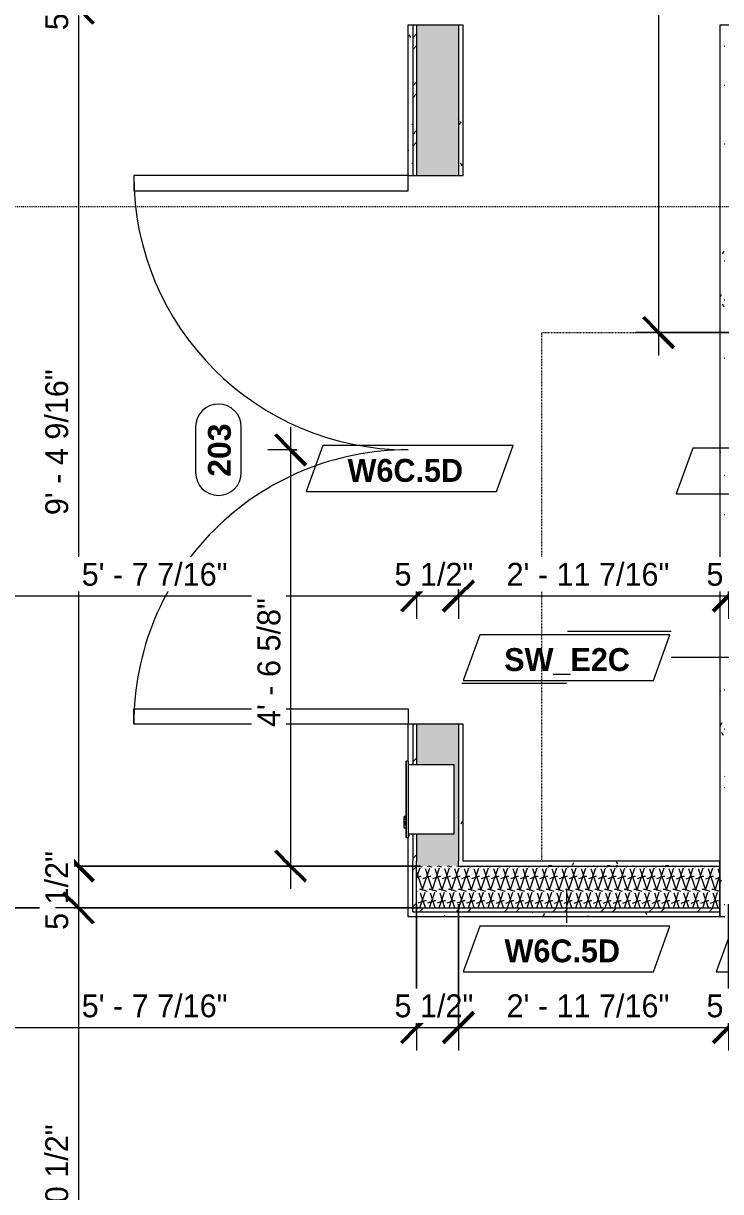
# Model space of a CAD drawing. Header units: inches. Extents: x -4058 to -1781, y 9814 to 12289.
# Drawn here: x -2618.7 to -2527.2, y 11682 to 11835.3 of the extents above; entities that cross this region are included whole.
import ezdxf

# ---------------------------------------------------------------- set-up
doc = ezdxf.new("R2010")
doc.units = ezdxf.units.IN
doc.header["$MEASUREMENT"] = 0
doc.linetypes.add('Aligning Line 1_8_', pattern=[0.25, 0.125, -0.125])
doc.linetypes.add('Dash 3_32_', pattern=[0.1875, 0.09375, -0.09375])
for name, color, linetype, lineweight in [('0-1', 7, 'Continuous', 5), ('0-4', 55, 'Continuous', 9), ('A-ANNO-DIMS', 211, 'Continuous', 9), ('A-ANNO-DIMS-32', 211, 'Continuous', 9), ('A-DETL-1', 90, 'Dash 3_32_', 9), ('A-DOOR-1', 7, 'Continuous', 9), ('A-DOOR-IDEN', 31, 'Continuous', 9), ('A-FLOR-1', 7, 'Continuous', 9), ('A-WALL-1', 7, 'Continuous', 9), ('A-WALL-IDEN', 211, 'Continuous', 9), ('A-WALL-PATT-1', 9, 'Continuous', 9), ('E-FIRE-1', 7, 'Continuous', 9), ('G-ANNO-SYMB-1', 147, 'Aligning Line 1_8_', 9), ('I-WALL-2', 7, 'Continuous', 9)]:
    doc.layers.add(name, color=color, linetype=linetype, lineweight=lineweight)
doc.styles.add('Arial_B', font='arialbd.ttf', dxfattribs={"height": 3})
doc.styles.add('Century Gothic', font='ufonts.com_century-gothic.ttf', dxfattribs={"height": 3})
doc.styles.add('Century Gothic_B_1', font='GOTHICB.TTF', dxfattribs={"height": 3})
doc.dimstyles.new('THE_DIMENSION_STRING_2', dxfattribs={"dimscale": 12, "dimtxt": 3.132505, "dimasz": 0.333333, "dimexe": 0.25, "dimexo": 0.166667, "dimgap": 0.041667, "dimtad": 1, "dimdec": 4, "dimrnd": 0.0625, "dimzin": 3, "dimdsep": 46, "dimlunit": 4, "dimtxsty": 'Century Gothic', "dimblk1": 'OBLIQUE', "dimblk2": 'OBLIQUE', "dimsah": 1, "dimcen": 0.09, "dimdle": 0.25, "dimazin": 0, "dimtfac": 1, "dimtdec": 4, "dimtix": 1, "dimtmove": 0, "dimatfit": 3, "dimfxl": 1, "dimtvp": 1, "dimtfill": 1, "dimfrac": 2, "dimtolj": 1, "dimtzin": 0, "dimarcsym": 2})
doc.dimstyles.new('THE_DIMENSION_STRING_4', dxfattribs={"dimscale": 12, "dimtxt": 3.132505, "dimasz": 0.333333, "dimexe": 0.25, "dimexo": 0.166667, "dimgap": 0.041667, "dimtad": 1, "dimdec": 4, "dimrnd": 0.0625, "dimzin": 3, "dimdsep": 46, "dimlunit": 4, "dimtxsty": 'Century Gothic', "dimblk1": 'OBLIQUE', "dimblk2": 'OBLIQUE', "dimsah": 1, "dimcen": 0.09, "dimdle": 0.25, "dimazin": 0, "dimtfac": 1, "dimtdec": 4, "dimtix": 1, "dimtmove": 0, "dimatfit": 3, "dimfxl": 1, "dimtvp": 1, "dimtfill": 1, "dimfrac": 2, "dimtolj": 1, "dimtzin": 0, "dimarcsym": 2})
doc.dimstyles.new('THE_DIMENSION_STRING_5', dxfattribs={"dimscale": 12, "dimtxt": 3.132505, "dimasz": 0.333333, "dimexe": 0.25, "dimexo": 0.166667, "dimgap": 0.041667, "dimtad": 1, "dimdec": 4, "dimrnd": 0.0625, "dimzin": 3, "dimdsep": 46, "dimlunit": 4, "dimtxsty": 'Century Gothic', "dimblk1": 'OBLIQUE', "dimblk2": 'OBLIQUE', "dimsah": 1, "dimcen": 0.09, "dimdle": 0.25, "dimazin": 0, "dimtfac": 1, "dimtdec": 4, "dimtix": 1, "dimtmove": 0, "dimatfit": 3, "dimfxl": 1, "dimtvp": 1, "dimtfill": 1, "dimfrac": 2, "dimtolj": 1, "dimtzin": 0, "dimarcsym": 2})
pattern_1 = [(0, (0, 0), (10.24, 2.56), [0.422, -7.258, 0.422, -7.258, -40.96]), (0, (0, 0), (10.24, 2.56), [-15.36, 0.422, -14.938, 0.422, -7.258, -17.92]), (0, (0, 0), (10.24, 2.56), [-38.4, 0.422, -4.698, 0.422, -12.378]), (120, (3.84, 1.28), (-7.33702503, 7.58810013), [0.422, -7.258, 0.422, -7.258, -40.96]), (120, (3.84, 1.28), (-7.33702503, 7.58810013), [-15.36, 0.422, -14.938, 0.422, -7.258, -17.92]), (120, (3.84, 1.28), (-7.33702503, 7.58810013), [-38.4, 0.422, -4.698, 0.422, -12.378]), (240, (5.12, 6.4), (-2.90297497, -10.14810013), [0.422, -7.258, 0.422, -7.258, -40.96]), (240, (5.12, 6.4), (-2.90297497, -10.14810013), [-15.36, 0.422, -14.938, 0.422, -7.258, -17.92]), (240, (5.12, 6.4), (-2.90297497, -10.14810013), [-38.4, 0.422, -4.698, 0.422, -12.378])]
pattern_2 = [(45, (0, 0), (-3.1678384, 3.1678384), []), (45, (0, 4.8), (-3.1678384, 3.1678384), [])]
pattern_3 = [(161.57, (0.16, 0.16), (-1.279773737, -0.000426766), [0, -9.107, 1.011, 0]), (18.43, (-0.16, 0.16), (-1.279773737, 0.000426766), [0, -9.107, 1.011, 0]), (108.43, (0.16, 0.16), (0.639452382, -3.199964008), [3.035, -7.083]), (71.57, (-0.16, 0.16), (0.639452382, 3.199964008), [3.035, -7.083])]

# ---------------------------------------------------------------- blocks, each defined once
blk = doc.blocks.new('CTR - 1st Phase - Shell_rvt-1-UNIT PLANS - 2ND FLOOR')
at = {"layer": 'A-FLOR-1'}
for p, q in [((-2633.87, 11719.24), (-2568.2, 11719.24)), ((-2568.2, 11719.24), (-2633.87, 11719.24))]:
    blk.add_line(p, q, dxfattribs=at)
blk = doc.blocks.new('HOLLOW METAL - DOUBLE - HM - METAL LEAF - 20 MIN_ - 6-0 x 6-8-2194248-UNIT PLANS - 2ND FLOOR')
at = {"layer": 'A-DOOR-1'}
for p, q in [((-36, 3.625), (-36, 39.625)), ((-36, 39.625), (-34, 39.625)), ((-34, 39.625), (-34, 3.625)), ((36, 39.625), (34, 39.625)), ((34, 39.625), (34, 3.625)), ((36, 3.625), (36, 39.625)), ((-34, 3.625), (-36, 3.625)), ((34, 3.625), (36, 3.625))]:
    blk.add_line(p, q, dxfattribs=at)
for centre, start, end in [((-36, 3.625), 360, 90), ((36, 3.625), 90, 180)]:
    blk.add_arc(centre, 36, start, end, dxfattribs=at)
blk = doc.blocks.new('104416 - Fire Extinguishers - Wall - Class A - Light - 2A-2205533-UNIT PLANS - 2ND FLOOR')
at = {"layer": 'E-FIRE-1'}
for p, q in [((13.19, 3.88), (13.19, 3.62)), ((23.19, 3.88), (13.19, 3.88)), ((13.19, 3.88), (23.19, 3.88)), ((13.19, 3.88), (13.19, 3.62)), ((23.19, 3.62), (13.19, 3.62)), ((13.63, -2.37), (13.63, 3.62)), ((14.41, 4.13), (14.44, 4.13)), ((14.41, 3.88), (14.41, 4.13)), ((14.44, 4.13), (14.84, 4.13)), ((14.44, 3.88), (14.44, 4.13)), ((14.84, 4.13), (15.03, 4.13)), ((14.84, 3.88), (14.84, 4.13)), ((15.03, 4.13), (15.11, 4.13)), ((15.03, 3.88), (15.03, 4.13)), ((15.11, 4.13), (15.24, 4.13)), ((15.11, 3.88), (15.11, 4.13)), ((15.24, 4.13), (15.51, 4.13)), ((15.24, 3.88), (15.24, 4.13)), ((15.51, 4.13), (15.73, 4.13)), ((15.51, 3.88), (15.51, 4.13)), ((15.73, 4.13), (15.87, 4.13)), ((15.73, 3.88), (15.73, 4.13)), ((15.87, 4.13), (15.91, 4.13)), ((15.87, 3.88), (15.87, 4.13)), ((15.91, 4.13), (15.94, 4.13)), ((15.91, 3.88), (15.91, 4.13)), ((15.94, 3.88), (15.94, 4.13)), ((22.75, 3.62), (22.75, -2.37)), ((23.19, 3.62), (23.19, 3.88)), ((23.19, 3.62), (23.19, 3.88)), ((22.75, -2.37), (13.63, -2.37))]:
    blk.add_line(p, q, dxfattribs=at)
blk = doc.blocks.new('CTR - 1st Phase - Common Walls_rvt-1-UNIT PLANS - 2ND FLOOR')
at = {"layer": 'A-WALL-PATT-1'}
h = blk.add_hatch(dxfattribs=at)
h.set_pattern_fill('FP_1', color=256, style=0, pattern_type=2)
h.set_pattern_definition(pattern_1)
h.paths.add_polyline_path([(-2567.57, 11718.74), (-2567.57, 11728.93), (-2568.2, 11728.93), (-2568.2, 11718.74)], flags=0)
h.paths.add_polyline_path([(-2568.2, 11738.05), (-2567.57, 11738.05), (-2567.57, 11743.36), (-2568.2, 11743.36), (-2568.2, 11738.49)], flags=0)
h.paths.add_polyline_path([(-2568.2, 11815.36), (-2567.57, 11815.36), (-2567.57, 11835.07), (-2568.2, 11835.07), (-2568.2, 11829.21)], flags=0)
h = blk.add_hatch(dxfattribs=at)
h.set_pattern_fill('FP_33', color=256, style=0, pattern_type=2)
h.set_pattern_definition(pattern_2)
h.paths.add_polyline_path([(-2567.57, 11719.24), (-2567.07, 11719.24), (-2567.07, 11728.93), (-2567.57, 11728.93), (-2567.57, 11725.36)], flags=0)
h.paths.add_polyline_path([(-2567.07, 11738.05), (-2567.07, 11743.36), (-2567.57, 11743.36), (-2567.57, 11738.05), (-2567.12, 11738.05)], flags=0)
h.paths.add_polyline_path([(-2567.07, 11815.36), (-2567.07, 11835.07), (-2567.57, 11835.07), (-2567.57, 11815.36)], flags=0)
h = blk.add_hatch(dxfattribs=at)
h.set_pattern_fill('FP_5', color=256, style=0, pattern_type=2)
h.set_pattern_definition(pattern_3)
h.paths.add_polyline_path([(-2561.57, 11724.74), (-2561.57, 11743.36), (-2567.07, 11743.36), (-2567.07, 11738.05), (-2562.2, 11738.05), (-2562.2, 11728.93), (-2567.07, 11728.93), (-2567.07, 11724.74)], flags=0)
h.paths.add_polyline_path([(-2567.07, 11815.36), (-2561.57, 11815.36), (-2561.57, 11835.07), (-2567.07, 11835.07), (-2567.07, 11829.21)], flags=0)
h = blk.add_hatch(dxfattribs=at)
h.set_pattern_fill('FP_1', color=256, style=0, pattern_type=2)
h.set_pattern_definition(pattern_1)
h.paths.add_polyline_path([(-2560.95, 11725.36), (-2560.95, 11743.36), (-2561.57, 11743.36), (-2561.57, 11725.36)], flags=0)
h.paths.add_polyline_path([(-2561.57, 11815.36), (-2560.95, 11815.36), (-2560.95, 11835.07), (-2561.57, 11835.07), (-2561.57, 11829.21)], flags=0)
h = blk.add_hatch(dxfattribs=at)
h.set_pattern_fill('FP_1', color=256, style=0, pattern_type=2)
h.set_pattern_definition(pattern_1)
h.paths.add_polyline_path([(-2526.62, 11718.11), (-2526.62, 11835.07), (-2527.25, 11835.07), (-2527.25, 11718.11)], flags=0)
h = blk.add_hatch(dxfattribs=at)
h.set_pattern_fill('FP_1', color=256, style=0, pattern_type=2)
h.set_pattern_definition(pattern_1)
h.paths.add_polyline_path([(-2527.25, 11724.74), (-2527.25, 11725.36), (-2561.57, 11725.36), (-2561.57, 11724.74), (-2534.07, 11724.74)], flags=0)
h = blk.add_hatch(dxfattribs=at)
h.set_pattern_fill('FP_5', color=256, style=0, pattern_type=2)
h.set_pattern_definition(pattern_3)
h.paths.add_polyline_path([(-2527.25, 11719.24), (-2527.25, 11724.74), (-2567.07, 11724.74), (-2567.07, 11719.24), (-2534.07, 11719.24)], flags=0)
h = blk.add_hatch(dxfattribs=at)
h.set_pattern_fill('FP_1', color=256, style=0, pattern_type=2)
h.set_pattern_definition(pattern_1)
h.paths.add_polyline_path([(-2527.25, 11718.11), (-2527.25, 11718.74), (-2568.2, 11718.74), (-2568.2, 11718.11), (-2534.07, 11718.11)], flags=0)
h = blk.add_hatch(dxfattribs=at)
h.set_pattern_fill('FP_33', color=256, style=0, pattern_type=2)
h.set_pattern_definition(pattern_2)
h.paths.add_polyline_path([(-2527.25, 11718.74), (-2527.25, 11719.24), (-2567.57, 11719.24), (-2567.57, 11718.74), (-2534.07, 11718.74)], flags=0)
at = {"layer": 'A-WALL-1'}
for p, q in [((-2567.57, 11835.07), (-2567.57, 11815.36)), ((-2567.07, 11835.07), (-2567.07, 11815.36)), ((-2561.57, 11835.07), (-2561.57, 11815.36)), ((-2567.57, 11743.36), (-2567.57, 11738.05)), ((-2567.07, 11743.36), (-2567.07, 11738.05)), ((-2561.57, 11743.36), (-2561.57, 11725.36)), ((-2567.57, 11728.93), (-2567.57, 11725.36)), ((-2567.07, 11728.93), (-2567.07, 11725.36)), ((-2567.57, 11719.24), (-2567.57, 11725.36)), ((-2567.07, 11724.74), (-2567.07, 11725.36)), ((-2561.57, 11724.74), (-2561.57, 11725.36)), ((-2567.07, 11719.24), (-2567.07, 11724.74)), ((-2561.57, 11724.74), (-2527.25, 11724.74)), ((-2567.57, 11718.74), (-2567.57, 11719.24)), ((-2567.57, 11718.74), (-2527.25, 11718.74)), ((-2567.07, 11719.24), (-2527.25, 11719.24))]:
    blk.add_line(p, q, dxfattribs=at)
at = {"layer": 'I-WALL-2'}
for p, q in [((-2560.95, 11835.07), (-2568.2, 11835.07)), ((-2568.2, 11835.07), (-2568.2, 11815.36)), ((-2560.95, 11815.36), (-2560.95, 11835.07)), ((-2527.25, 11835.07), (-2527.25, 11725.36)), ((-2518.37, 11835.07), (-2527.25, 11835.07)), ((-2568.2, 11815.36), (-2560.95, 11815.36)), ((-2560.95, 11743.36), (-2568.2, 11743.36)), ((-2568.2, 11743.36), (-2568.2, 11738.49)), ((-2560.95, 11725.36), (-2560.95, 11743.36)), ((-2568.2, 11728.49), (-2568.2, 11725.36)), ((-2568.2, 11725.36), (-2568.2, 11718.74)), ((-2527.25, 11725.36), (-2560.95, 11725.36)), ((-2527.25, 11718.11), (-2527.25, 11725.36)), ((-2527.25, 11725.36), (-2527.25, 11718.11)), ((-2568.2, 11718.74), (-2568.2, 11718.11)), ((-2568.2, 11718.11), (-2527.25, 11718.11)), ((-2527.25, 11718.11), (-2526.62, 11718.11))]:
    blk.add_line(p, q, dxfattribs=at)
at = {"layer": '0-4', "rotation": 89.99999999999577}
for name, p in [('HOLLOW METAL - DOUBLE - HM - METAL LEAF - 20 MIN_ - 6-0 x 6-8-2194248-UNIT PLANS - 2ND FLOOR', (-2564.57, 11779.36)), ('104416 - Fire Extinguishers - Wall - Class A - Light - 2A-2205533-UNIT PLANS - 2ND FLOOR', (-2564.57, 11715.3))]:
    blk.add_blockref(name, p, dxfattribs=at)
blk = doc.blocks.new('CTR - 1st Phase -Stairs _ Elevators_rvt-1-UNIT PLANS - 2ND FLOOR')
at = {"layer": 'G-ANNO-SYMB-1'}
blk.add_line((-2495.61, 11811.24), (-2733.74, 11811.24), dxfattribs=at)
blk = doc.blocks.new('Wall Tag - Arch Wall-3956453-UNIT PLANS - 2ND FLOOR')
at = {"layer": 'A-WALL-IDEN'}
for p, q in [((-0.3561, 0.0937), (-0.4244, -0.0937)), ((0.4244, 0.0937), (-0.3561, 0.0937)), ((0.3561, -0.0937), (0.4244, 0.0937)), ((-0.4244, -0.0937), (0.3561, -0.0937))]:
    blk.add_line(p, q, dxfattribs=at)
blk = doc.blocks.new('Wall Tag - Shear Wall-3956451-UNIT PLANS - 2ND FLOOR')
at = {"layer": 'A-WALL-IDEN'}
for p, q in [((0.4291, 0.1068), (0.0033, 0.1068)), ((-0.3561, 0.0937), (-0.4244, -0.0937)), ((0.4244, 0.0937), (-0.3561, 0.0937)), ((0.3561, -0.0937), (0.4244, 0.0937)), ((-0.4244, -0.0937), (0.3561, -0.0937)), ((0, -0.1068), (-0.4291, -0.1068))]:
    blk.add_line(p, q, dxfattribs=at)
blk = doc.blocks.new('DIMBLOCK358-UNIT PLANS - 2ND FLOOR')
at = {"layer": 'A-ANNO-DIMS-32'}
for p, q in [((-2535.3, 11941.74), (-2535.3, 11791.74)), ((-2520.37, 11938.74), (-2538.3, 11938.74)), ((-2535.3, 11938.74), (-2520.37, 11938.74)), ((-2520.37, 11794.74), (-2538.3, 11794.74)), ((-2535.3, 11794.74), (-2520.37, 11794.74))]:
    blk.add_line(p, q, dxfattribs=at)
at = {"layer": 'A-ANNO-DIMS-32', "lineweight": 50}
for p, q in [((-2535.3, 11938.74), (-2537.3, 11940.74)), ((-2535.3, 11938.74), (-2533.3, 11936.74)), ((-2535.3, 11794.74), (-2537.3, 11796.74)), ((-2535.3, 11794.74), (-2533.3, 11792.74))]:
    blk.add_line(p, q, dxfattribs=at)
at = {"layer": 'A-ANNO-DIMS-32', "color": 0, "insert": (-2539.64, 11860.33), "char_height": 3, "width": 15.394, "attachment_point": 1, "rotation": 90, "line_spacing_factor": 0.984502, "style": 'Century Gothic', "bg_fill": 3, "box_fill_scale": 1.25, "bg_fill_color": 256, "bg_fill_true_color": 13158600, "bg_fill_transparency": 0}
blk.add_mtext('12\' - 0"', dxfattribs=at)
blk = doc.blocks.new('_Oblique')
at = {"color": 0, "linetype": 'ByBlock', "lineweight": -2}
blk.add_line((-0.5, -0.5), (0.5, 0.5), dxfattribs=at)
blk = doc.blocks.new('DIMBLOCK1046-UNIT PLANS - 2ND FLOOR')
at = {"layer": 'A-ANNO-DIMS-32'}
for p, q in [((-2634.5, 11719.74), (-2634.5, 11700.54)), ((-2634.5, 11703.54), (-2634.5, 11719.74)), ((-2567.07, 11719.74), (-2567.07, 11700.54)), ((-2567.07, 11703.54), (-2567.07, 11719.74)), ((-2634.5, 11703.54), (-2567.07, 11703.54))]:
    blk.add_line(p, q, dxfattribs=at)
at = {"layer": 'A-ANNO-DIMS-32', "lineweight": 50}
for p, q in [((-2634.5, 11703.54), (-2632.5, 11705.54)), ((-2567.07, 11703.54), (-2565.07, 11705.54)), ((-2634.5, 11703.54), (-2636.5, 11701.54)), ((-2567.07, 11703.54), (-2569.07, 11701.54))]:
    blk.add_line(p, q, dxfattribs=at)
at = {"layer": 'A-ANNO-DIMS-32', "color": 0, "insert": (-2611.03, 11707.89), "char_height": 3, "width": 24.5827, "attachment_point": 1, "line_spacing_factor": 0.984502, "style": 'Century Gothic', "bg_fill": 3, "box_fill_scale": 1.25, "bg_fill_color": 256, "bg_fill_true_color": 13158600, "bg_fill_transparency": 0}
blk.add_mtext('5\' - 7 7/16"', dxfattribs=at)
blk = doc.blocks.new('DIMBLOCK1047-UNIT PLANS - 2ND FLOOR')
at = {"layer": 'A-ANNO-DIMS-32'}
for p, q in [((-2567.07, 11719.74), (-2567.07, 11700.54)), ((-2567.07, 11703.54), (-2567.07, 11719.74)), ((-2561.57, 11719.74), (-2561.57, 11700.54)), ((-2561.57, 11703.54), (-2561.57, 11719.74)), ((-2567.07, 11703.54), (-2561.57, 11703.54))]:
    blk.add_line(p, q, dxfattribs=at)
at = {"layer": 'A-ANNO-DIMS-32', "lineweight": 50}
for p, q in [((-2567.07, 11703.54), (-2565.07, 11705.54)), ((-2561.57, 11703.54), (-2559.57, 11705.54)), ((-2567.07, 11703.54), (-2569.07, 11701.54)), ((-2561.57, 11703.54), (-2563.57, 11701.54))]:
    blk.add_line(p, q, dxfattribs=at)
at = {"layer": 'A-ANNO-DIMS-32', "color": 0, "insert": (-2569.97, 11707.89), "char_height": 3, "width": 13.5444, "attachment_point": 1, "line_spacing_factor": 0.984502, "style": 'Century Gothic', "bg_fill": 3, "box_fill_scale": 1.25, "bg_fill_color": 256, "bg_fill_true_color": 13158600, "bg_fill_transparency": 0}
blk.add_mtext('5 1/2"', dxfattribs=at)
blk = doc.blocks.new('DIMBLOCK1048-UNIT PLANS - 2ND FLOOR')
at = {"layer": 'A-ANNO-DIMS-32'}
for p, q in [((-2561.57, 11719.74), (-2561.57, 11700.54)), ((-2561.57, 11703.54), (-2561.57, 11719.74)), ((-2526.12, 11719.74), (-2526.12, 11700.54)), ((-2526.12, 11703.54), (-2526.12, 11719.74)), ((-2561.57, 11703.54), (-2526.12, 11703.54))]:
    blk.add_line(p, q, dxfattribs=at)
at = {"layer": 'A-ANNO-DIMS-32', "lineweight": 50}
for p, q in [((-2561.57, 11703.54), (-2559.57, 11705.54)), ((-2526.12, 11703.54), (-2524.12, 11705.54)), ((-2561.57, 11703.54), (-2563.57, 11701.54)), ((-2526.12, 11703.54), (-2528.12, 11701.54))]:
    blk.add_line(p, q, dxfattribs=at)
at = {"layer": 'A-ANNO-DIMS-32', "color": 0, "insert": (-2555.26, 11707.89), "char_height": 3, "width": 27.387, "attachment_point": 1, "line_spacing_factor": 0.984502, "style": 'Century Gothic', "bg_fill": 3, "box_fill_scale": 1.25, "bg_fill_color": 256, "bg_fill_true_color": 13158600, "bg_fill_transparency": 0}
blk.add_mtext('2\' - 11 7/16"', dxfattribs=at)
blk = doc.blocks.new('DIMBLOCK1049-UNIT PLANS - 2ND FLOOR')
at = {"layer": 'A-ANNO-DIMS-32'}
for p, q in [((-2526.12, 11719.74), (-2526.12, 11700.54)), ((-2526.12, 11703.54), (-2526.12, 11719.74)), ((-2520.62, 11719.74), (-2520.62, 11700.54)), ((-2520.62, 11703.54), (-2520.62, 11719.74)), ((-2526.12, 11703.54), (-2520.62, 11703.54))]:
    blk.add_line(p, q, dxfattribs=at)
at = {"layer": 'A-ANNO-DIMS-32', "lineweight": 50}
for p, q in [((-2526.12, 11703.54), (-2524.12, 11705.54)), ((-2520.62, 11703.54), (-2518.62, 11705.54)), ((-2526.12, 11703.54), (-2528.12, 11701.54)), ((-2520.62, 11703.54), (-2522.62, 11701.54))]:
    blk.add_line(p, q, dxfattribs=at)
at = {"layer": 'A-ANNO-DIMS-32', "color": 0, "insert": (-2529.02, 11707.89), "char_height": 3, "width": 13.5444, "attachment_point": 1, "line_spacing_factor": 0.984502, "style": 'Century Gothic', "bg_fill": 3, "box_fill_scale": 1.25, "bg_fill_color": 256, "bg_fill_true_color": 13158600, "bg_fill_transparency": 0}
blk.add_mtext('5 1/2"', dxfattribs=at)
blk = doc.blocks.new('DIMBLOCK1057-UNIT PLANS - 2ND FLOOR')
at = {"layer": 'A-ANNO-DIMS-32', "lineweight": 50}
for p, q in [((-2611.47, 11842.81), (-2613.47, 11844.81)), ((-2611.47, 11842.81), (-2609.47, 11840.81)), ((-2611.47, 11837.31), (-2613.47, 11839.31)), ((-2611.47, 11837.31), (-2609.47, 11835.31))]:
    blk.add_line(p, q, dxfattribs=at)
at = {"layer": 'A-ANNO-DIMS-32'}
for p, q in [((-2610.64, 11842.81), (-2614.47, 11842.81)), ((-2611.47, 11842.81), (-2611.47, 11837.31)), ((-2611.47, 11842.81), (-2610.64, 11842.81)), ((-2610.64, 11837.31), (-2614.47, 11837.31)), ((-2611.47, 11837.31), (-2610.64, 11837.31))]:
    blk.add_line(p, q, dxfattribs=at)
at = {"layer": 'A-ANNO-DIMS-32', "color": 0, "insert": (-2615.81, 11834.42), "char_height": 3, "width": 13.5444, "attachment_point": 1, "rotation": 90, "line_spacing_factor": 0.984502, "style": 'Century Gothic', "bg_fill": 3, "box_fill_scale": 1.25, "bg_fill_color": 256, "bg_fill_true_color": 13158600, "bg_fill_transparency": 0}
blk.add_mtext('5 1/2"', dxfattribs=at)
blk = doc.blocks.new('DIMBLOCK1058-UNIT PLANS - 2ND FLOOR')
at = {"layer": 'A-ANNO-DIMS-32', "lineweight": 50}
for p, q in [((-2611.47, 11837.31), (-2613.47, 11839.31)), ((-2611.47, 11837.31), (-2609.47, 11835.31)), ((-2611.47, 11724.74), (-2613.47, 11726.74)), ((-2611.47, 11724.74), (-2609.47, 11722.74))]:
    blk.add_line(p, q, dxfattribs=at)
at = {"layer": 'A-ANNO-DIMS-32'}
for p, q in [((-2610.64, 11837.31), (-2614.47, 11837.31)), ((-2611.47, 11837.31), (-2611.47, 11724.74)), ((-2611.47, 11837.31), (-2610.64, 11837.31)), ((-2566.57, 11724.74), (-2614.47, 11724.74)), ((-2611.47, 11724.74), (-2566.57, 11724.74))]:
    blk.add_line(p, q, dxfattribs=at)
at = {"layer": 'A-ANNO-DIMS-32', "color": 0, "insert": (-2615.81, 11770.78), "char_height": 3, "width": 24.5827, "attachment_point": 1, "rotation": 90, "line_spacing_factor": 0.984502, "style": 'Century Gothic', "bg_fill": 3, "box_fill_scale": 1.25, "bg_fill_color": 256, "bg_fill_true_color": 13158600, "bg_fill_transparency": 0}
blk.add_mtext('9\' - 4 9/16"', dxfattribs=at)
blk = doc.blocks.new('DIMBLOCK1059-UNIT PLANS - 2ND FLOOR')
at = {"layer": 'A-ANNO-DIMS-32', "lineweight": 50}
for p, q in [((-2611.47, 11724.74), (-2613.47, 11726.74)), ((-2611.47, 11724.74), (-2609.47, 11722.74)), ((-2611.47, 11719.24), (-2613.47, 11721.24)), ((-2611.47, 11719.24), (-2609.47, 11717.24))]:
    blk.add_line(p, q, dxfattribs=at)
at = {"layer": 'A-ANNO-DIMS-32'}
for p, q in [((-2566.57, 11724.74), (-2614.47, 11724.74)), ((-2611.47, 11724.74), (-2611.47, 11719.24)), ((-2611.47, 11724.74), (-2566.57, 11724.74)), ((-2566.57, 11719.24), (-2614.47, 11719.24)), ((-2611.47, 11719.24), (-2566.57, 11719.24))]:
    blk.add_line(p, q, dxfattribs=at)
at = {"layer": 'A-ANNO-DIMS-32', "color": 0, "insert": (-2615.81, 11716.35), "char_height": 3, "width": 13.5444, "attachment_point": 1, "rotation": 90, "line_spacing_factor": 0.984502, "style": 'Century Gothic', "bg_fill": 3, "box_fill_scale": 1.25, "bg_fill_color": 256, "bg_fill_true_color": 13158600, "bg_fill_transparency": 0}
blk.add_mtext('5 1/2"', dxfattribs=at)
blk = doc.blocks.new('DIMBLOCK1060-UNIT PLANS - 2ND FLOOR')
at = {"layer": 'A-ANNO-DIMS-32', "lineweight": 50}
for p, q in [((-2611.47, 11719.24), (-2613.47, 11721.24)), ((-2611.47, 11719.24), (-2609.47, 11717.24)), ((-2611.47, 11646.74), (-2613.47, 11648.74)), ((-2611.47, 11646.74), (-2609.47, 11644.74))]:
    blk.add_line(p, q, dxfattribs=at)
at = {"layer": 'A-ANNO-DIMS-32'}
for p, q in [((-2566.57, 11719.24), (-2614.47, 11719.24)), ((-2611.47, 11719.24), (-2611.47, 11646.74)), ((-2611.47, 11719.24), (-2566.57, 11719.24)), ((-2610.64, 11646.74), (-2614.47, 11646.74)), ((-2611.47, 11646.74), (-2610.64, 11646.74))]:
    blk.add_line(p, q, dxfattribs=at)
at = {"layer": 'A-ANNO-DIMS-32', "color": 0, "insert": (-2615.81, 11673.92), "char_height": 3, "width": 21.7784, "attachment_point": 1, "rotation": 90, "line_spacing_factor": 0.984502, "style": 'Century Gothic', "bg_fill": 3, "box_fill_scale": 1.25, "bg_fill_color": 256, "bg_fill_true_color": 13158600, "bg_fill_transparency": 0}
blk.add_mtext('6\' - 0 1/2"', dxfattribs=at)
blk = doc.blocks.new('DIMBLOCK1065-UNIT PLANS - 2ND FLOOR')
at = {"layer": 'A-ANNO-DIMS-32', "lineweight": 50}
for p, q in [((-2634.5, 11760.18), (-2632.5, 11762.18)), ((-2567.07, 11760.18), (-2565.07, 11762.18)), ((-2634.5, 11760.18), (-2636.5, 11758.18)), ((-2567.07, 11760.18), (-2569.07, 11758.18))]:
    blk.add_line(p, q, dxfattribs=at)
at = {"layer": 'A-ANNO-DIMS-32'}
for p, q in [((-2634.5, 11761.01), (-2634.5, 11757.18)), ((-2634.5, 11760.18), (-2634.5, 11761.01)), ((-2634.5, 11760.18), (-2567.07, 11760.18)), ((-2567.07, 11761.01), (-2567.07, 11757.18)), ((-2567.07, 11760.18), (-2567.07, 11761.01))]:
    blk.add_line(p, q, dxfattribs=at)
at = {"layer": 'A-ANNO-DIMS-32', "color": 0, "insert": (-2611.03, 11764.52), "char_height": 3, "width": 24.5827, "attachment_point": 1, "line_spacing_factor": 0.984502, "style": 'Century Gothic', "bg_fill": 3, "box_fill_scale": 1.25, "bg_fill_color": 256, "bg_fill_true_color": 13158600, "bg_fill_transparency": 0}
blk.add_mtext('5\' - 7 7/16"', dxfattribs=at)
blk = doc.blocks.new('DIMBLOCK1066-UNIT PLANS - 2ND FLOOR')
at = {"layer": 'A-ANNO-DIMS-32', "lineweight": 50}
for p, q in [((-2567.07, 11760.18), (-2565.07, 11762.18)), ((-2561.57, 11760.18), (-2559.57, 11762.18)), ((-2567.07, 11760.18), (-2569.07, 11758.18)), ((-2561.57, 11760.18), (-2563.57, 11758.18))]:
    blk.add_line(p, q, dxfattribs=at)
at = {"layer": 'A-ANNO-DIMS-32'}
for p, q in [((-2567.07, 11761.01), (-2567.07, 11757.18)), ((-2567.07, 11760.18), (-2567.07, 11761.01)), ((-2567.07, 11760.18), (-2561.57, 11760.18)), ((-2561.57, 11761.01), (-2561.57, 11757.18)), ((-2561.57, 11760.18), (-2561.57, 11761.01))]:
    blk.add_line(p, q, dxfattribs=at)
at = {"layer": 'A-ANNO-DIMS-32', "color": 0, "insert": (-2569.97, 11764.52), "char_height": 3, "width": 13.5444, "attachment_point": 1, "line_spacing_factor": 0.984502, "style": 'Century Gothic', "bg_fill": 3, "box_fill_scale": 1.25, "bg_fill_color": 256, "bg_fill_true_color": 13158600, "bg_fill_transparency": 0}
blk.add_mtext('5 1/2"', dxfattribs=at)
blk = doc.blocks.new('DIMBLOCK1067-UNIT PLANS - 2ND FLOOR')
at = {"layer": 'A-ANNO-DIMS-32', "lineweight": 50}
for p, q in [((-2561.57, 11760.18), (-2559.57, 11762.18)), ((-2526.12, 11760.18), (-2524.12, 11762.18)), ((-2561.57, 11760.18), (-2563.57, 11758.18)), ((-2526.12, 11760.18), (-2528.12, 11758.18))]:
    blk.add_line(p, q, dxfattribs=at)
at = {"layer": 'A-ANNO-DIMS-32'}
for p, q in [((-2561.57, 11761.01), (-2561.57, 11757.18)), ((-2561.57, 11760.18), (-2561.57, 11761.01)), ((-2561.57, 11760.18), (-2526.12, 11760.18)), ((-2526.12, 11761.01), (-2526.12, 11757.18)), ((-2526.12, 11760.18), (-2526.12, 11761.01))]:
    blk.add_line(p, q, dxfattribs=at)
at = {"layer": 'A-ANNO-DIMS-32', "color": 0, "insert": (-2555.26, 11764.52), "char_height": 3, "width": 27.387, "attachment_point": 1, "line_spacing_factor": 0.984502, "style": 'Century Gothic', "bg_fill": 3, "box_fill_scale": 1.25, "bg_fill_color": 256, "bg_fill_true_color": 13158600, "bg_fill_transparency": 0}
blk.add_mtext('2\' - 11 7/16"', dxfattribs=at)
blk = doc.blocks.new('DIMBLOCK1068-UNIT PLANS - 2ND FLOOR')
at = {"layer": 'A-ANNO-DIMS-32', "lineweight": 50}
for p, q in [((-2526.12, 11760.18), (-2524.12, 11762.18)), ((-2520.62, 11760.18), (-2518.62, 11762.18)), ((-2526.12, 11760.18), (-2528.12, 11758.18)), ((-2520.62, 11760.18), (-2522.62, 11758.18))]:
    blk.add_line(p, q, dxfattribs=at)
at = {"layer": 'A-ANNO-DIMS-32'}
for p, q in [((-2526.12, 11761.01), (-2526.12, 11757.18)), ((-2526.12, 11760.18), (-2526.12, 11761.01)), ((-2526.12, 11760.18), (-2517.62, 11760.18)), ((-2520.62, 11761.01), (-2520.62, 11757.18)), ((-2520.62, 11760.18), (-2520.62, 11761.01))]:
    blk.add_line(p, q, dxfattribs=at)
at = {"layer": 'A-ANNO-DIMS-32', "color": 0, "insert": (-2529.02, 11764.52), "char_height": 3, "width": 13.5444, "attachment_point": 1, "line_spacing_factor": 0.984502, "style": 'Century Gothic', "bg_fill": 3, "box_fill_scale": 1.25, "bg_fill_color": 256, "bg_fill_true_color": 13158600, "bg_fill_transparency": 0}
blk.add_mtext('5 1/2"', dxfattribs=at)
blk = doc.blocks.new('DIMBLOCK1245-UNIT PLANS - 2ND FLOOR')
at = {"layer": 'A-ANNO-DIMS-32'}
for p, q in [((-2583.61, 11782.36), (-2583.61, 11721.74)), ((-2582.78, 11779.36), (-2586.61, 11779.36)), ((-2583.61, 11779.36), (-2582.78, 11779.36)), ((-2566.57, 11724.74), (-2586.61, 11724.74)), ((-2583.61, 11724.74), (-2566.57, 11724.74))]:
    blk.add_line(p, q, dxfattribs=at)
at = {"layer": 'A-ANNO-DIMS-32', "lineweight": 50}
for p, q in [((-2583.61, 11779.36), (-2585.61, 11781.36)), ((-2583.61, 11779.36), (-2581.61, 11777.36)), ((-2583.61, 11724.74), (-2585.61, 11726.74)), ((-2583.61, 11724.74), (-2581.61, 11722.74))]:
    blk.add_line(p, q, dxfattribs=at)
at = {"layer": 'A-ANNO-DIMS-32', "color": 0, "insert": (-2587.96, 11742.98), "char_height": 3, "width": 21.7784, "attachment_point": 1, "rotation": 90, "line_spacing_factor": 0.984502, "style": 'Century Gothic', "bg_fill": 3, "box_fill_scale": 1.25, "bg_fill_color": 256, "bg_fill_true_color": 13158600, "bg_fill_transparency": 0}
blk.add_mtext('4\' - 6 5/8"', dxfattribs=at)
blk = doc.blocks.new('Door Tag - Mark - Instance-4122133-UNIT PLANS - 2ND FLOOR')
at = {"layer": 'A-DOOR-IDEN'}
for p, q in [((0.09375, 0.09375), (-0.09375, 0.09375)), ((-0.09375, -0.09375), (0.09375, -0.09375))]:
    blk.add_line(p, q, dxfattribs=at)
for centre, start, end in [((-0.09375, 0), 90, 270), ((0.09375, 0), 270, 90)]:
    blk.add_arc(centre, 0.09375, start, end, dxfattribs=at)

msp = doc.modelspace()

# ---------------------------------------------------------------- linework, layer by layer
at = {"layer": 'A-DETL-1'}
for p, q in [((-2550.62374, 11725.3644), (-2550.62374, 11794.7394)), ((-2550.62374, 11794.7394), (-2527.24874, 11794.7394))]:
    msp.add_line(p, q, dxfattribs=at)
at = {"layer": 'A-WALL-IDEN'}
for p, q in [((-2522.81124, 11752.08486), (-2533.65439, 11752.08486)), ((-2547.3861, 11721.7394), (-2547.3861, 11717.27487))]:
    msp.add_line(p, q, dxfattribs=at)

# ---------------------------------------------------------------- block references
at = {"layer": '0-1'}
for name in ['CTR - 1st Phase - Shell_rvt-1-UNIT PLANS - 2ND FLOOR', 'CTR - 1st Phase - Common Walls_rvt-1-UNIT PLANS - 2ND FLOOR', 'CTR - 1st Phase -Stairs _ Elevators_rvt-1-UNIT PLANS - 2ND FLOOR']:
    msp.add_blockref(name, (0, 0), dxfattribs=at)
at = {"layer": 'A-WALL-IDEN', "xscale": 31.99999999999999, "yscale": 31.99999999999999, "zscale": 31.99999999999999}
for name, p in [('Wall Tag - Arch Wall-3956453-UNIT PLANS - 2ND FLOOR', (-2567.99175, 11776.90229)), ('Wall Tag - Arch Wall-3956453-UNIT PLANS - 2ND FLOOR', (-2519.39322, 11776.58979)), ('Wall Tag - Shear Wall-3956451-UNIT PLANS - 2ND FLOOR', (-2547.3861, 11752.08486)), ('Wall Tag - Arch Wall-3956453-UNIT PLANS - 2ND FLOOR', (-2547.3861, 11713.85685)), ('Wall Tag - Arch Wall-3956453-UNIT PLANS - 2ND FLOOR', (-2514.16916, 11713.85685))]:
    msp.add_blockref(name, p, dxfattribs=at)

# ---------------------------------------------------------------- texts
at = {"layer": 'A-WALL-IDEN', "char_height": 3, "attachment_point": 1, "style": 'Century Gothic_B_1'}
for s, insert, width in [('W6C.5D', (-2576.12736, 11778.14982), 19.594), ('SW_E2C', (-2555.5658, 11753.33239), 19.695), ('W6C.5D', (-2555.5217, 11715.10438), 19.594)]:
    msp.add_mtext(s, dxfattribs=dict(at, insert=insert, width=width))

# ---------------------------------------------------------------- next in the draw order: dimensions: what is measured, and where the dimension line sits
at = {"layer": 'A-ANNO-DIMS'}
for base, p1, p2, dimstyle, override, picture, middle in [((-2535.29615, 11794.7394), (-2518.37374, 11938.7394), (-2518.37374, 11794.7394), 'THE_DIMENSION_STRING_2', {"dimpost": '<>', "dimfxl": 144}, 'DIMBLOCK358-UNIT PLANS - 2ND FLOOR', (-2537.37161, 11866.7394)), ((-2611.46529, 11837.3144), (-2608.63686, 11842.8144), (-2608.63686, 11837.3144), 'THE_DIMENSION_STRING_4', {"dimpost": '<>', "dimfxl": 5.5}, 'DIMBLOCK1057-UNIT PLANS - 2ND FLOOR', (-2613.70696, 11840.0644))]:
    dim = msp.add_linear_dim(base=base, p1=p1, p2=p2, angle=90, dimstyle=dimstyle, override=override, dxfattribs=at)
    dim.commit()
    dim.dimension.update_dxf_attribs({"geometry": picture, "text_midpoint": middle})
dim = msp.add_linear_dim(base=(-2567.07374, 11703.53988), p1=(-2634.49874, 11721.7394), p2=(-2567.07374, 11721.7394), dimstyle='THE_DIMENSION_STRING_4', override={"dimpost": '<>', "dimfxl": 67.425}, dxfattribs=at)
dim.commit()
dim.dimension.update_dxf_attribs({"geometry": 'DIMBLOCK1046-UNIT PLANS - 2ND FLOOR', "text_midpoint": (-2600.78624, 11705.78156)})

# ---------------------------------------------------------------- next in the draw order: dimensions: what is measured, and where the dimension line sits
dim = msp.add_linear_dim(base=(-2611.46529, 11724.7394), p1=(-2608.63686, 11837.3144), p2=(-2564.57374, 11724.7394), angle=90, dimstyle='THE_DIMENSION_STRING_4', override={"dimpost": '<>', "dimfxl": 120.891229}, dxfattribs=at)
dim.commit()
dim.dimension.update_dxf_attribs({"geometry": 'DIMBLOCK1058-UNIT PLANS - 2ND FLOOR', "text_midpoint": (-2613.70696, 11781.0269)})
dim = msp.add_linear_dim(base=(-2561.57374, 11703.53988), p1=(-2567.07374, 11721.7394), p2=(-2561.57374, 11721.7394), dimstyle='THE_DIMENSION_STRING_4', override={"dimpost": '<>', "dimfxl": 5.5}, dxfattribs=at)
dim.commit()
dim.dimension.update_dxf_attribs({"geometry": 'DIMBLOCK1047-UNIT PLANS - 2ND FLOOR', "text_midpoint": (-2564.32374, 11705.78156)})

# ---------------------------------------------------------------- next in the draw order: block references
at = {"layer": 'A-DOOR-IDEN', "xscale": 31.99999999999999, "yscale": 31.99999999999999, "zscale": 31.99999999999999, "rotation": 89.99999999999991}
msp.add_blockref('Door Tag - Mark - Instance-4122133-UNIT PLANS - 2ND FLOOR', (-2593.07536, 11779.3644), dxfattribs=at)

# ---------------------------------------------------------------- next in the draw order: texts
at = {"layer": 'A-DOOR-IDEN', "insert": (-2594.45522, 11775.81046), "char_height": 3, "width": 8.484, "attachment_point": 1, "rotation": 90, "style": 'Arial_B'}
msp.add_mtext('203', dxfattribs=at)

# ---------------------------------------------------------------- next in the draw order: dimensions: what is measured, and where the dimension line sits
at = {"layer": 'A-ANNO-DIMS'}
for base, p1, p2, dimstyle, override, picture, middle in [((-2567.07374, 11760.17961), (-2634.49874, 11763.00803), (-2567.07374, 11763.00803), 'THE_DIMENSION_STRING_5', {"dimpost": '<>', "dimfxl": 67.425}, 'DIMBLOCK1065-UNIT PLANS - 2ND FLOOR', (-2600.78624, 11762.42128)), ((-2526.12374, 11703.53988), (-2561.57374, 11721.7394), (-2526.12374, 11721.7394), 'THE_DIMENSION_STRING_4', {"dimpost": '<>', "dimfxl": 35.45}, 'DIMBLOCK1048-UNIT PLANS - 2ND FLOOR', (-2543.84874, 11705.78156))]:
    dim = msp.add_linear_dim(base=base, p1=p1, p2=p2, dimstyle=dimstyle, override=override, dxfattribs=at)
    dim.commit()
    dim.dimension.update_dxf_attribs({"geometry": picture, "text_midpoint": middle})
dim = msp.add_linear_dim(base=(-2611.46529, 11719.2394), p1=(-2564.57374, 11724.7394), p2=(-2564.57374, 11719.2394), angle=90, dimstyle='THE_DIMENSION_STRING_4', override={"dimpost": '<>', "dimfxl": 5.5}, dxfattribs=at)
dim.commit()
dim.dimension.update_dxf_attribs({"geometry": 'DIMBLOCK1059-UNIT PLANS - 2ND FLOOR', "text_midpoint": (-2613.70696, 11721.9894)})

# ---------------------------------------------------------------- next in the draw order: dimensions: what is measured, and where the dimension line sits
for base, p1, p2, dimstyle, picture, middle in [((-2561.57374, 11760.17961), (-2567.07374, 11763.00803), (-2561.57374, 11763.00803), 'THE_DIMENSION_STRING_5', 'DIMBLOCK1066-UNIT PLANS - 2ND FLOOR', (-2564.32374, 11762.42128)), ((-2520.62374, 11703.53988), (-2526.12374, 11721.7394), (-2520.62374, 11721.7394), 'THE_DIMENSION_STRING_4', 'DIMBLOCK1049-UNIT PLANS - 2ND FLOOR', (-2523.37374, 11705.78156))]:
    dim = msp.add_linear_dim(base=base, p1=p1, p2=p2, dimstyle=dimstyle, override={"dimpost": '<>', "dimfxl": 5.5}, dxfattribs=at)
    dim.commit()
    dim.dimension.update_dxf_attribs({"geometry": picture, "text_midpoint": middle})
dim = msp.add_linear_dim(base=(-2611.46529, 11646.7394), p1=(-2564.57374, 11719.2394), p2=(-2608.63686, 11646.7394), angle=90, dimstyle='THE_DIMENSION_STRING_4', override={"dimpost": '<>', "dimfxl": 84.8399}, dxfattribs=at)
dim.commit()
dim.dimension.update_dxf_attribs({"geometry": 'DIMBLOCK1060-UNIT PLANS - 2ND FLOOR', "text_midpoint": (-2613.70696, 11682.9894)})

# ---------------------------------------------------------------- next in the draw order: dimensions: what is measured, and where the dimension line sits
dim = msp.add_linear_dim(base=(-2583.61053, 11724.7394), p1=(-2580.7821, 11779.3644), p2=(-2564.57374, 11724.7394), angle=90, dimstyle='THE_DIMENSION_STRING_5', override={"dimpost": '<>', "dimfxl": 56.978958}, dxfattribs=at)
dim.commit()
dim.dimension.update_dxf_attribs({"geometry": 'DIMBLOCK1245-UNIT PLANS - 2ND FLOOR', "text_midpoint": (-2585.8522, 11752.0519)})
dim = msp.add_linear_dim(base=(-2526.12374, 11760.17961), p1=(-2561.57374, 11763.00803), p2=(-2526.12374, 11763.00803), dimstyle='THE_DIMENSION_STRING_5', override={"dimpost": '<>', "dimfxl": 35.45}, dxfattribs=at)
dim.commit()
dim.dimension.update_dxf_attribs({"geometry": 'DIMBLOCK1067-UNIT PLANS - 2ND FLOOR', "text_midpoint": (-2543.84874, 11762.42128)})

# ---------------------------------------------------------------- next in the draw order: dimensions: what is measured, and where the dimension line sits
dim = msp.add_linear_dim(base=(-2520.62374, 11760.17961), p1=(-2526.12374, 11763.00803), p2=(-2520.62374, 11763.00803), dimstyle='THE_DIMENSION_STRING_5', override={"dimpost": '<>', "dimfxl": 5.5}, dxfattribs=at)
dim.commit()
dim.dimension.update_dxf_attribs({"geometry": 'DIMBLOCK1068-UNIT PLANS - 2ND FLOOR', "text_midpoint": (-2523.37374, 11762.42128)})

doc.saveas('drawing.dxf')
